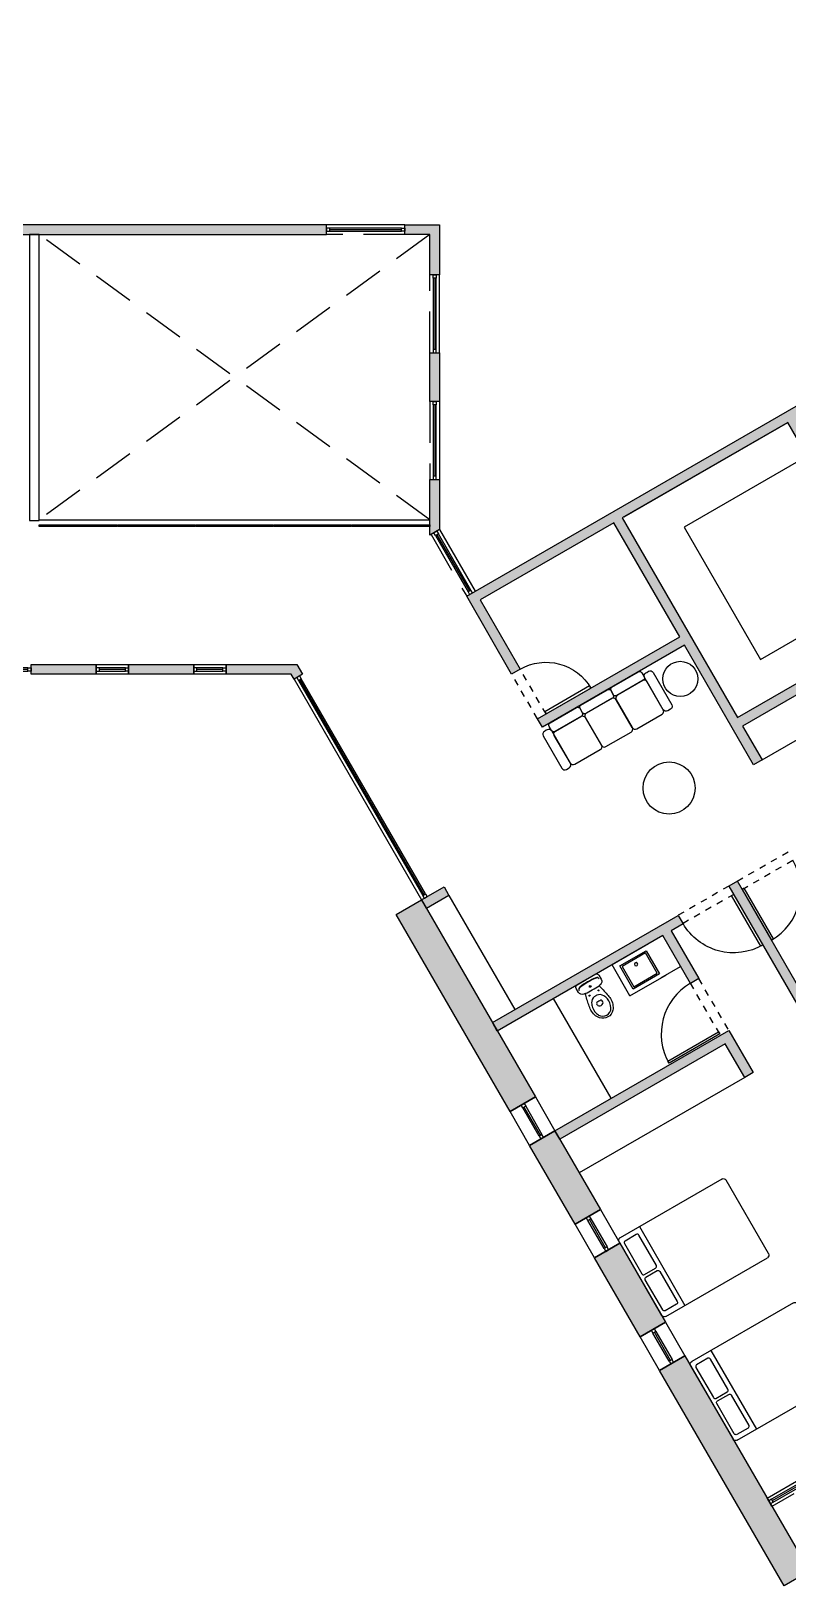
# Model space of a CAD drawing. Header units: metres. Extents: x 1769 to 3632, y 809 to 2652.
# Drawn here: x 2720.39 to 2732.03, y 1788.24 to 1812.17 of the extents above; entities that cross this region are included whole.
import ezdxf

# ---------------------------------------------------------------- set-up
doc = ezdxf.new("R2010")
doc.units = ezdxf.units.M
doc.header["$LTSCALE"] = 10
doc.linetypes.add('AG-FP-01$0$DASH2', pattern=[0.375, 0.25, -0.125])
doc.linetypes.add('HIDDEN', pattern=[9.525, 6.35, -3.175])
for name, color, linetype in [('A-DOOR', 1, 'Continuous'), ('A-ELEV0', 7, 'Continuous'), ('A-FLOR-LEVL', 2, 'Continuous'), ('A-FURN', 1, 'Continuous'), ('A-FURN-FIXD', 8, 'Continuous'), ('A-GLAZ', 150, 'Continuous'), ('A-PROJ+', 1, 'HIDDEN'), ('A-WALL', 6, 'Continuous'), ('A-WALL-PATT', 8, 'Continuous'), ('A_CRISTAL', 150, 'Continuous'), ('AG-FP-01$0$A-DOOR-1', 1, 'Continuous'), ('AG-FP-01$0$A-HEAD-2', 2, 'AG-FP-01$0$DASH2')]:
    doc.layers.add(name, color=color, linetype=linetype)
doc.styles.add('AG-FP-01$0$spa-fp01$0$WATG_Default', font='SIMPLEX.SHX', dxfattribs={"width": 0.8})

# ---------------------------------------------------------------- blocks, each defined once
blk = doc.blocks.new('*U383')
at = {"layer": 'A-GLAZ', "ltscale": 0.01}
for p, q in [((0.012731, 0.000025), (0.016831, 0.000025)), ((0.012731, 0), (0.016831, 0)), ((0.016831, -0.000025), (0.012731, -0.000025))]:
    blk.add_line(p, q, dxfattribs=at)
for points in [[(0.012681, -0.000025), (0.012731, -0.000025), (0.012731, 0.000025), (0.012681, 0.000025)], [(0.016881, -0.000025), (0.016831, -0.000025), (0.016831, 0.000025), (0.016881, 0.000025)]]:
    blk.add_lwpolyline(points, close=True, dxfattribs=at)
blk = doc.blocks.new('Mure02pl')
at = {"layer": 'A-FURN', "ltscale": 0.01}
for p, q in [((-0.7, -1.878), (-0.7, -0.073)), ((-0.653, -0.025), (0.652, -0.025)), ((0.7, -0.073), (0.7, -1.878)), ((-0.7, -0.414), (0.7, -0.414)), ((0.652, -1.925), (-0.653, -1.925))]:
    blk.add_line(p, q, dxfattribs=at)
for points in [[(-0.052, -0.34), (-0.59, -0.34, -0.414214), (-0.619, -0.311), (-0.619, -0.111, -0.414214), (-0.59, -0.083), (-0.052, -0.083, -0.414214), (-0.023, -0.111), (-0.023, -0.311, -0.414214)], [(0.052, -0.34), (0.59, -0.34, 0.414214), (0.619, -0.311), (0.619, -0.111, 0.414214), (0.59, -0.083), (0.052, -0.083, 0.414214), (0.023, -0.111), (0.023, -0.311, 0.414214)]]:
    blk.add_lwpolyline(points, format="xyb", close=True, dxfattribs=at)
for centre, start, end in [((-0.653, -0.073), 90, 180), ((0.652, -0.073), 0, 90), ((-0.653, -1.878), 180, 270), ((0.652, -1.878), 270, 0)]:
    blk.add_arc(centre, 0.0475, start, end, dxfattribs=at)
blk = doc.blocks.new('*U397')
blk.add_lwpolyline([(1250, 142), (1250, 1092), (1290, 1092), (1290, 142)], close=True)
at = {"layer": 'AG-FP-01$0$A-DOOR-1'}
blk.add_arc((1250, 142), 950, 0, 90, dxfattribs=at)
at = {"layer": 'AG-FP-01$0$A-HEAD-2'}
for p, q in [((1250, 142), (2200, 142)), ((1250, -14), (2200, -14))]:
    blk.add_line(p, q, dxfattribs=at)
at = {"style": 'AG-FP-01$0$spa-fp01$0$WATG_Default', "width": 0.8, "flags": 9}
for tag, p in [('DOORNUMBER', (495, -80)), ('ROOMNAME', (495, -84)), ('ROOMNUMBER', (495, -88)), ('DOORTYPE', (495, -92)), ('DOORMATERIAL', (495, -96)), ('DOORFINISH', (495, -101)), ('FRAMEMATERIAL', (495, -105)), ('FRAMEFINISH', (495, -109)), ('DETAILHEAD', (495, -113)), ('DETAILJAMB', (495, -117)), ('DETAILMUNTIN', (495, -121)), ('THRESHOLDMATERIAL', (495, -125)), ('THRESHOLDDETAIL', (495, -129)), ('FIRERATING', (495, -133)), ('GLAZING', (495, -137)), ('LOUVER', (495, -141)), ('CLOSER', (495, -145)), ('PANICHARDWARE', (495, -150)), ('HARDWARESET', (495, -154)), ('REMARKS', (495, -158)), ('REVISION', (495, -162))]:
    blk.add_attdef(tag, p, '', height=2.38, dxfattribs=at)
blk = doc.blocks.new('SAPLS501')
at = {"layer": 'A-FURN-FIXD', "ltscale": 0.01}
for p, q in [((-0.324, 0), (0.324, 0)), ((-0.214, -0.101), (0.203, -0.101)), ((-0.214, -0.461), (-0.214, -0.101)), ((0.203, -0.101), (0.203, -0.461)), ((0.203, -0.461), (-0.214, -0.461)), ((0.324, -0.55), (-0.324, -0.55))]:
    blk.add_line(p, q, dxfattribs=at)
blk.add_lwpolyline([(0.228, -0.076), (-0.239, -0.076), (-0.239, -0.486), (0.228, -0.486)], close=True, dxfattribs=at)
blk.add_circle((0, -0.178), 0.0254, dxfattribs=at)
blk = doc.blocks.new('vvv')
at = {"layer": 'A-FURN-FIXD', "ltscale": 0.01}
for p, q in [((320.633, 362.192), (320.622, 362.192)), ((320.633, 362.192), (320.644, 362.192)), ((320.585, 361.809), (320.585, 361.829)), ((320.681, 361.809), (320.681, 361.829))]:
    blk.add_line(p, q, dxfattribs=at)
blk.add_lwpolyline([(320.47, 361.874, -0.0164), (320.511, 362.052, -0.014244), (320.487, 362.056, -0.379899), (320.43, 362.12), (320.43, 362.192, -0.414214), (320.47, 362.232), (320.633, 362.232), (320.795, 362.232, -0.414214), (320.835, 362.192), (320.835, 362.12, -0.379899), (320.779, 362.056, -0.014244), (320.755, 362.052, -0.0164), (320.796, 361.874, -0.034533), (320.808, 361.792, -0.180901), (320.751, 361.619, -0.210568), (320.633, 361.567, -0.210568), (320.515, 361.619, -0.180901), (320.458, 361.792, -0.034533)], format="xyb", close=True, dxfattribs=at)
for centre, radius in [((320.553, 361.992), 0.0075), ((320.633, 362.11), 0.0135), ((320.633, 362.11), 0.0135), ((320.713, 361.992), 0.0075)]:
    blk.add_circle(centre, radius, dxfattribs=at)
for centre, radius, start, end in [((320.493, 362.143), 0.04, 96.2719, 180), ((320.493, 362.136), 0.04, 96.2141, 169.7572), ((320.633, 361.031), 1.154, 90.0008, 97.203), ((320.633, 361.034), 1.157, 90.0008, 97.1409), ((320.633, 363.451), 1.404, 264.9986, 270), ((320.633, 361.034), 1.157, 82.8591, 89.9992), ((320.633, 361.031), 1.154, 82.797, 89.9992), ((320.633, 363.451), 1.404, 270, 275.0014), ((320.772, 362.143), 0.04, 0, 83.7281), ((320.773, 362.136), 0.04, 10.2428, 83.7859), ((320.712, 361.771), 0.216, 168.3805, 209.1161), ((320.745, 361.764), 0.25, 152.5973, 168.3805), ((320.626, 361.826), 0.116, 96.2419, 152.5973), ((320.6, 361.829), 0.015, 96.6492, 180), ((320.615, 361.809), 0.03, 180, 233.1301), ((320.633, 361.833), 0.06, 233.1301, 270), ((320.633, 361.546), 0.3, 90, 96.6492), ((320.633, 361.762), 0.18, 90, 96.2419), ((320.633, 361.762), 0.18, 83.7581, 90), ((320.633, 361.546), 0.3, 83.3508, 90), ((320.633, 361.833), 0.06, 270, 306.8699), ((320.64, 361.826), 0.116, 27.4027, 83.7581), ((320.666, 361.829), 0.015, 0, 83.3508), ((320.651, 361.809), 0.03, 306.8699, 0), ((320.521, 361.764), 0.25, 11.6195, 27.4027), ((320.554, 361.771), 0.216, 330.8839, 11.6195), ((320.633, 361.727), 0.126, 209.1161, 270), ((320.633, 361.727), 0.126, 270, 330.8839)]:
    blk.add_arc(centre, radius, start, end, dxfattribs=at)
blk = doc.blocks.new('*U443')
blk.add_lwpolyline([(1250, -65), (1250, -1015), (1290, -1015), (1290, -65)], close=True)
at = {"layer": 'AG-FP-01$0$A-DOOR-1'}
blk.add_arc((1250, -65), 950, 270, 0, dxfattribs=at)
at = {"layer": 'AG-FP-01$0$A-HEAD-2'}
for p, q in [((1250, 91), (2200, 91)), ((1250, -65), (2200, -65))]:
    blk.add_line(p, q, dxfattribs=at)
at = {"style": 'AG-FP-01$0$spa-fp01$0$WATG_Default', "width": 0.8, "flags": 9}
for tag, p in [('DOORNUMBER', (495, -80)), ('ROOMNAME', (495, -84)), ('ROOMNUMBER', (495, -88)), ('DOORTYPE', (495, -92)), ('DOORMATERIAL', (495, -96)), ('DOORFINISH', (495, -101)), ('FRAMEMATERIAL', (495, -105)), ('FRAMEFINISH', (495, -109)), ('DETAILHEAD', (495, -113)), ('DETAILJAMB', (495, -117)), ('DETAILMUNTIN', (495, -121)), ('THRESHOLDMATERIAL', (495, -125)), ('THRESHOLDDETAIL', (495, -129)), ('FIRERATING', (495, -133)), ('GLAZING', (495, -137)), ('LOUVER', (495, -141)), ('CLOSER', (495, -145)), ('PANICHARDWARE', (495, -150)), ('HARDWARESET', (495, -154)), ('REMARKS', (495, -158)), ('REVISION', (495, -162))]:
    blk.add_attdef(tag, p, '', height=2.38, dxfattribs=at)
blk = doc.blocks.new('*U177')
blk.add_lwpolyline([(2200, 38), (2200, -802), (2160, -802), (2160, 38)], close=True)
at = {"layer": 'AG-FP-01$0$A-DOOR-1'}
blk.add_arc((2200, 38), 840, 180, 270, dxfattribs=at)
at = {"layer": 'AG-FP-01$0$A-HEAD-2'}
for p, q in [((2200, 197), (1360, 197)), ((2200, 38), (1360, 38))]:
    blk.add_line(p, q, dxfattribs=at)
at = {"style": 'AG-FP-01$0$spa-fp01$0$WATG_Default', "width": 0.8, "flags": 9}
for tag, p in [('DOORNUMBER', (495, -80)), ('ROOMNAME', (495, -84)), ('ROOMNUMBER', (495, -88)), ('DOORTYPE', (495, -92)), ('DOORMATERIAL', (495, -96)), ('DOORFINISH', (495, -101)), ('FRAMEMATERIAL', (495, -105)), ('FRAMEFINISH', (495, -109)), ('DETAILHEAD', (495, -113)), ('DETAILJAMB', (495, -117)), ('DETAILMUNTIN', (495, -121)), ('THRESHOLDMATERIAL', (495, -125)), ('THRESHOLDDETAIL', (495, -129)), ('FIRERATING', (495, -133)), ('GLAZING', (495, -137)), ('LOUVER', (495, -141)), ('CLOSER', (495, -145)), ('PANICHARDWARE', (495, -150)), ('HARDWARESET', (495, -154)), ('REMARKS', (495, -158)), ('REVISION', (495, -162))]:
    blk.add_attdef(tag, p, '', height=2.38, dxfattribs=at)
blk = doc.blocks.new('*U444')
at = {"layer": 'A-GLAZ', "ltscale": 0.01}
for p, q in [((0.011503, 0.000025), (0.012003, 0.000025)), ((0.011503, 0), (0.012003, 0)), ((0.012003, -0.000025), (0.011503, -0.000025))]:
    blk.add_line(p, q, dxfattribs=at)
for points in [[(0.011453, -0.000025), (0.011503, -0.000025), (0.011503, 0.000025), (0.011453, 0.000025)], [(0.012053, -0.000025), (0.012003, -0.000025), (0.012003, 0.000025), (0.012053, 0.000025)]]:
    blk.add_lwpolyline(points, close=True, dxfattribs=at)
blk = doc.blocks.new('RPA')
at = {"layer": 'A-WALL-PATT'}
h = blk.add_hatch(color=256, dxfattribs=at)
h.dxf.hatch_style = 1
h.paths.add_polyline_path([(2745.8, 1813.564), (2743.276, 1813.564), (2743.276, 1813.714), (2745.8, 1813.714), (2745.8, 1815.743), (2743.426, 1815.743), (2743.426, 1814.51), (2743.276, 1814.51), (2743.276, 1815.893), (2760.67, 1815.893), (2760.67, 1815.743), (2749.039, 1815.742), (2749.039, 1815.742), (2749.038, 1813.793), (2748.888, 1813.793), (2748.889, 1815.742), (2745.95, 1815.743), (2745.95, 1812.192), (2748.889, 1812.192), (2748.888, 1812.843), (2749.038, 1812.843), (2749.039, 1812.042), (2748.141, 1812.042), (2748.141, 1810.914), (2747.991, 1810.914), (2747.991, 1812.042), (2745.95, 1812.042), (2745.95, 1811.442), (2745.8, 1811.442)])
h = blk.add_hatch(color=256, dxfattribs=at)
h.dxf.hatch_style = 1
h.paths.add_polyline_path([(2739.888, 1812.192), (2740.338, 1812.192), (2740.338, 1808.692), (2739.888, 1808.692)])
h.paths.add_polyline_path([(2739.888, 1808.092), (2740.338, 1808.092), (2740.338, 1806.692), (2739.888, 1806.692)])
h.paths.add_polyline_path([(2739.888, 1806.092), (2740.338, 1806.092), (2740.338, 1804.692), (2739.888, 1804.692)])
h.paths.add_polyline_path([(2739.888, 1804.092), (2740.338, 1804.092), (2740.338, 1800.264), (2739.888, 1800.264)])
h = blk.add_hatch(color=256, dxfattribs=at)
h.dxf.hatch_style = 1
h.paths.add_polyline_path([(2740.338, 1812.192), (2740.738, 1812.192), (2740.738, 1812.042), (2740.338, 1812.042)])
h = blk.add_hatch(color=256, dxfattribs=at)
h.dxf.hatch_style = 1
h.paths.add_polyline_path([(2743.638, 1810.014), (2740.338, 1810.014), (2740.338, 1809.864), (2742.376, 1809.864), (2742.376, 1809.864), (2743.024, 1809.864), (2743.276, 1809.864), (2743.276, 1809.014), (2743.426, 1809.014), (2743.426, 1809.864), (2743.638, 1809.864)])
h = blk.add_hatch(color=256, dxfattribs=at)
h.dxf.hatch_style = 1
h.paths.add_polyline_path([(2744.538, 1801.414), (2744.688, 1801.414), (2744.688, 1810.014), (2744.538, 1810.014)])
h = blk.add_hatch(color=256, dxfattribs=at)
h.dxf.hatch_style = 1
h.paths.add_polyline_path([(2743.426, 1808.092), (2740.338, 1808.092), (2740.338, 1807.942), (2743.276, 1807.942), (2743.276, 1807.342), (2743.426, 1807.342)])
at = {"layer": 'A-FURN-FIXD'}
for p, q in [((2740.738, 1812.042), (2740.738, 1810.014)), ((2745.95, 1811.442), (2747.991, 1811.442)), ((2741.338, 1808.092), (2741.338, 1809.864)), ((2742.376, 1809.314), (2742.376, 1809.864)), ((2742.924, 1809.314), (2743.276, 1809.314)), ((2743.276, 1807.342), (2740.338, 1807.342))]:
    blk.add_line(p, q, dxfattribs=at)
blk.add_lwpolyline([(2748.889, 1815.142), (2746.701, 1815.142), (2746.701, 1812.792), (2748.889, 1812.792)], dxfattribs=at)
at = {"layer": 'A-PROJ+', "ltscale": 0.01}
for points in [[(2739.888, 1808.692), (2740.338, 1808.692), (2740.338, 1808.092), (2739.888, 1808.092)], [(2739.888, 1806.692), (2740.338, 1806.692), (2740.338, 1806.092), (2739.888, 1806.092)], [(2739.888, 1804.692), (2740.338, 1804.692), (2740.338, 1804.092), (2739.888, 1804.092)], [(2740.338, 1801.414), (2740.338, 1801.564), (2744.538, 1801.564), (2744.538, 1801.414)]]:
    blk.add_lwpolyline(points, close=True, dxfattribs=at)
at = {"layer": 'A-WALL'}
blk.add_line((2745.984, 1815.743), (2748.889, 1815.742), dxfattribs=at)
for points in [[(2748.888, 1813.793), (2748.889, 1815.742), (2745.95, 1815.743), (2745.95, 1812.192), (2748.889, 1812.192)], [(2747.991, 1812.042), (2745.95, 1812.042), (2745.95, 1811.442), (2745.8, 1811.442), (2745.8, 1813.564), (2743.276, 1813.564), (2743.276, 1813.714), (2745.8, 1813.714), (2745.8, 1815.743), (2743.426, 1815.743), (2743.426, 1814.51), (2743.276, 1814.51), (2743.276, 1815.893), (2760.67, 1815.893)], [(2743.426, 1809.864), (2743.426, 1809.014), (2743.276, 1809.014), (2743.276, 1809.864), (2740.338, 1809.864), (2740.338, 1810.014), (2743.638, 1810.014), (2743.638, 1809.864), (2743.426, 1809.864)], [(2740.338, 1807.942), (2740.338, 1808.092), (2743.426, 1808.092), (2743.426, 1807.342), (2743.276, 1807.342), (2743.276, 1807.942), (2740.338, 1807.942)]]:
    blk.add_lwpolyline(points, dxfattribs=at)
for points in [[(2739.888, 1812.192), (2740.338, 1812.192), (2740.338, 1808.692), (2739.888, 1808.692)], [(2740.338, 1812.192), (2740.738, 1812.192), (2740.738, 1812.042), (2740.338, 1812.042)], [(2744.538, 1801.414), (2744.688, 1801.414), (2744.688, 1810.014), (2744.538, 1810.014)], [(2739.888, 1808.092), (2740.338, 1808.092), (2740.338, 1806.692), (2739.888, 1806.692)], [(2739.888, 1806.092), (2740.338, 1806.092), (2740.338, 1804.692), (2739.888, 1804.692)], [(2739.888, 1804.092), (2740.338, 1804.092), (2740.338, 1800.264), (2739.888, 1800.264)]]:
    blk.add_lwpolyline(points, close=True, dxfattribs=at)
at = {"layer": 'A-DOOR', "rotation": 90}
for name, p, xscale, yscale, zscale in [('*U177', (2743.463, 1815.798), -0.0009474377873720075, 0.0009474377873720075, 0.0009474377873720044), ('*U397', (2743.413, 1806.93), 0.0009474377873720059, 0.0009474377873720059, 0.0009474377873720059)]:
    blk.add_blockref(name, p, dxfattribs=dict(at, xscale=xscale, yscale=yscale, zscale=zscale))
at = {"layer": 'A-DOOR', "yscale": 0.0009474377873720035}
for p, xscale, zscale in [((2745.723, 1809.929), -0.0009474377873720035, 0.0009474377873720034), ((2743.504, 1809.929), 0.0009474377873720035, 0.0009474377873720035)]:
    blk.add_blockref('*U443', p, dxfattribs=dict(at, xscale=xscale, zscale=zscale))
at = {"layer": 'A-FURN', "xscale": -1.000000000000002, "rotation": 90}
for p in [(2740.313, 1805.464), (2740.313, 1803.264)]:
    blk.add_blockref('Mure02pl', p, dxfattribs=at)
at = {"layer": 'A-FURN-FIXD'}
blk.add_blockref('vvv', (2421.287, 1447.633), dxfattribs=at)
at = {"layer": 'A-FURN-FIXD', "xscale": -1}
blk.add_blockref('SAPLS501', (2742.7, 1809.864), dxfattribs=at)
at = {"layer": 'A_CRISTAL', "lineweight": 5, "zscale": 1000.000000000007}
for name, p, xscale, yscale, rotation in [('*U444', (2740.113, 1796.639), 1000.000000000007, 1000.000000000007, 89.99931507185808), ('*U444', (2740.113, 1794.639), 1000.000000000007, 1000.000000000007, 89.99931507185808), ('*U444', (2740.113, 1792.639), 1000.000000000007, 1000.000000000007, 89.99931507185808), ('*U383', (2757.219, 1801.49), -1000.000000000006, 1000.000000000006, 0.0006849281418921307)]:
    blk.add_blockref(name, p, dxfattribs=dict(at, xscale=xscale, yscale=yscale, rotation=rotation))
blk = doc.blocks.new('*U459')
at = {"layer": 'A-GLAZ', "ltscale": 0.01}
for p, q in [((0.013749, 0.000025), (0.014747, 0.000025)), ((0.013749, 0), (0.014747, 0)), ((0.014747, -0.000025), (0.013749, -0.000025))]:
    blk.add_line(p, q, dxfattribs=at)
for points in [[(0.013699, -0.000025), (0.013749, -0.000025), (0.013749, 0.000025), (0.013699, 0.000025)], [(0.014797, -0.000025), (0.014747, -0.000025), (0.014747, 0.000025), (0.014797, 0.000025)]]:
    blk.add_lwpolyline(points, close=True, dxfattribs=at)
blk = doc.blocks.new('*U381')
at = {"layer": 'A-GLAZ', "ltscale": 0.01}
for p, q in [((0.012465, 0.000025), (0.013565, 0.000025)), ((0.012465, 0), (0.013565, 0)), ((0.013565, -0.000025), (0.012465, -0.000025))]:
    blk.add_line(p, q, dxfattribs=at)
for points in [[(0.012415, -0.000025), (0.012465, -0.000025), (0.012465, 0.000025), (0.012415, 0.000025)], [(0.013615, -0.000025), (0.013565, -0.000025), (0.013565, 0.000025), (0.013615, 0.000025)]]:
    blk.add_lwpolyline(points, close=True, dxfattribs=at)
blk = doc.blocks.new('A$C3C6157D7')
at = {"layer": 'A-FURN', "ltscale": 0.01}
for points in [[(0.15, 0.635), (0.15, 0.705, -0.414214), (0.19, 0.745), (0.66, 0.745, -0.414214), (0.7, 0.705), (0.7, 0.635, -0.414214), (0.66, 0.595), (0.19, 0.595, -0.414214)], [(1.25, 0.635, -0.414214), (1.21, 0.595), (0.74, 0.595, -0.414214), (0.7, 0.635), (0.7, 0.705, -0.414214), (0.74, 0.745), (1.21, 0.745, -0.414214), (1.25, 0.705)], [(1.8, 0.635, -0.414214), (1.76, 0.595), (1.29, 0.595, -0.414214), (1.25, 0.635), (1.25, 0.705, -0.414214), (1.29, 0.745), (1.76, 0.745, -0.414214), (1.8, 0.705)], [(0, 0.05, 0.414214), (0.05, 0), (0.1, 0, 0.414214), (0.15, 0.05), (0.15, 0.625, 0.414214), (0.1, 0.675), (0.083, 0.675), (0.05, 0.675, 0.414214), (0, 0.625)], [(0.65, 0.595, -0.414214), (0.7, 0.545), (0.7, 0.05, -0.414214), (0.65, 0), (0.2, 0, -0.414214), (0.15, 0.05), (0.15, 0.545, -0.414214), (0.2, 0.595)], [(0.75, 0.595, 0.414214), (0.7, 0.545), (0.7, 0.05, 0.414214), (0.75, 0), (1.2, 0, 0.414214), (1.25, 0.05), (1.25, 0.545, 0.414214), (1.2, 0.595)], [(1.3, 0.595, 0.414214), (1.25, 0.545), (1.25, 0.05, 0.414214), (1.3, 0), (1.75, 0, 0.414214), (1.8, 0.05), (1.8, 0.545, 0.414214), (1.75, 0.595)], [(1.95, 0.05, -0.414214), (1.9, 0), (1.85, 0, -0.414214), (1.8, 0.05), (1.8, 0.625, -0.414214), (1.85, 0.675), (1.867, 0.675), (1.9, 0.675, -0.414214), (1.95, 0.625)]]:
    blk.add_lwpolyline(points, format="xyb", close=True, dxfattribs=at)
blk = doc.blocks.new('*U380')
at = {"layer": 'A-GLAZ', "ltscale": 0.01}
for p, q in [((0.017904, 0.000025), (0.019004, 0.000025)), ((0.017904, 0), (0.019004, 0)), ((0.019004, -0.000025), (0.017904, -0.000025))]:
    blk.add_line(p, q, dxfattribs=at)
for points in [[(0.017854, -0.000025), (0.017904, -0.000025), (0.017904, 0.000025), (0.017854, 0.000025)], [(0.019054, -0.000025), (0.019004, -0.000025), (0.019004, 0.000025), (0.019054, 0.000025)]]:
    blk.add_lwpolyline(points, close=True, dxfattribs=at)
blk = doc.blocks.new('*U384')
at = {"layer": 'A-GLAZ', "ltscale": 0.01}
for p, q in [((0.017904, 0.000025), (0.018304, 0.000025)), ((0.017904, 0), (0.018304, 0)), ((0.018304, -0.000025), (0.017904, -0.000025))]:
    blk.add_line(p, q, dxfattribs=at)
for points in [[(0.017854, -0.000025), (0.017904, -0.000025), (0.017904, 0.000025), (0.017854, 0.000025)], [(0.018354, -0.000025), (0.018304, -0.000025), (0.018304, 0.000025), (0.018354, 0.000025)]]:
    blk.add_lwpolyline(points, close=True, dxfattribs=at)
blk = doc.blocks.new('*U407')
at = {"layer": 'A-GLAZ', "ltscale": 0.01}
for p, q in [((0.016234, 0.000025), (0.020057, 0.000025)), ((0.016234, 0), (0.020057, 0)), ((0.020057, -0.000025), (0.016234, -0.000025))]:
    blk.add_line(p, q, dxfattribs=at)
for points in [[(0.016184, -0.000025), (0.016234, -0.000025), (0.016234, 0.000025), (0.016184, 0.000025)], [(0.020107, -0.000025), (0.020057, -0.000025), (0.020057, 0.000025), (0.020107, 0.000025)]]:
    blk.add_lwpolyline(points, close=True, dxfattribs=at)

msp = doc.modelspace()

# ---------------------------------------------------------------- linework, layer by layer
at = {"layer": 'A-GLAZ', "ltscale": 0.01}
for points in [[(2721.709, 1804.545), (2720.513, 1804.545), (2720.513, 1804.57), (2721.709, 1804.57)], [(2722.91, 1804.57), (2722.91, 1804.545), (2721.719, 1804.545), (2721.719, 1804.57)]]:
    msp.add_lwpolyline(points, close=True, dxfattribs=at)
at = {"layer": 'A-PROJ+', "ltscale": 0.01}
for points in [[(2721.388, 1802.268), (2721.388, 1802.418), (2721.888, 1802.418), (2721.888, 1802.268)], [(2722.888, 1802.268), (2722.888, 1802.418), (2723.388, 1802.418), (2723.388, 1802.268)]]:
    msp.add_lwpolyline(points, close=True, dxfattribs=at)
at = {"layer": 'A-WALL', "ltscale": 0.01}
msp.add_lwpolyline([(2720.363, 1804.635), (2720.513, 1804.635), (2720.513, 1809.035), (2720.363, 1809.035)], close=True, dxfattribs=at)
for points in [[(2721.215, 1802.268), (2720.388, 1802.268), (2720.388, 1802.418), (2721.388, 1802.418), (2721.388, 1802.268), (2721.215, 1802.268)], [(2722.715, 1802.268), (2721.888, 1802.268), (2721.888, 1802.418), (2722.888, 1802.418), (2722.888, 1802.268), (2722.715, 1802.268)]]:
    msp.add_lwpolyline(points, dxfattribs=at)

# ---------------------------------------------------------------- block references
at = {"layer": 'A-ELEV0', "ltscale": 0.01, "rotation": 29.99800635700696}
msp.add_blockref('RPA', (1259.184, -1140.727), dxfattribs=at)
at = {"layer": 'A-GLAZ', "ltscale": 0.01, "xscale": -1000.000000000007, "yscale": 1000.000000000007, "zscale": 1000.000000000007, "rotation": 0.0006849281418830343}
for p in [(2738.242, 1802.343), (2739.742, 1802.343), (2741.242, 1802.343)]:
    msp.add_blockref('*U384', p, dxfattribs=at)

# ---------------------------------------------------------------- next in the draw order: hatches: boundary and pattern name
at = {"layer": 'A-WALL-PATT'}
h = msp.add_hatch(color=256, dxfattribs=at)
h.dxf.hatch_style = 1
h.paths.add_polyline_path([(2724.933, 1809.035), (2724.933, 1809.185), (2718.363, 1809.185), (2718.363, 1809.035)])
h = msp.add_hatch(color=256, dxfattribs=at)
h.dxf.hatch_style = 1
h.paths.add_polyline_path([(2726.133, 1809.036), (2726.133, 1809.185), (2726.669, 1809.185), (2726.669, 1808.415), (2726.519, 1808.415), (2726.519, 1809.035)])
h.paths.add_polyline_path([(2726.519, 1807.215), (2726.669, 1807.215), (2726.669, 1806.465), (2726.519, 1806.465)])
h.paths.add_polyline_path([(2726.519, 1805.265), (2726.669, 1805.265), (2726.669, 1804.496), (2726.519, 1804.41)])
h = msp.add_hatch(color=256, dxfattribs=at)
h.dxf.hatch_style = 1
h.paths.add_polyline_path([(2719.715, 1802.268), (2718.363, 1802.268), (2718.363, 1802.418), (2719.888, 1802.418), (2719.888, 1802.268)])
h.paths.add_polyline_path([(2721.215, 1802.268), (2720.388, 1802.268), (2720.388, 1802.418), (2721.388, 1802.418), (2721.388, 1802.268)])
h.paths.add_polyline_path([(2722.715, 1802.268), (2721.888, 1802.268), (2721.888, 1802.418), (2722.888, 1802.418), (2722.888, 1802.268)])
h.paths.add_polyline_path([(2724.388, 1802.268), (2723.388, 1802.268), (2723.388, 1802.418), (2724.475, 1802.418), (2724.562, 1802.268), (2724.432, 1802.193)])

# ---------------------------------------------------------------- next in the draw order: linework, layer by layer
at = {"layer": 'A-FLOR-LEVL', "ltscale": 0.01}
for p, q in [((2726.133, 1809.185), (2724.933, 1809.185)), ((2726.669, 1807.215), (2726.669, 1808.415)), ((2726.669, 1806.465), (2726.669, 1805.265)), ((2720.514, 1804.646), (2726.521, 1804.646)), ((2726.669, 1804.496), (2727.218, 1803.545)), ((2724.432, 1802.193), (2726.393, 1798.796))]:
    msp.add_line(p, q, dxfattribs=at)
at = {"layer": 'A-FURN', "ltscale": 0.01}
for centre, radius in [((2730.371, 1802.198), 0.27), ((2730.199, 1800.518), 0.401)]:
    msp.add_circle(centre, radius, dxfattribs=at)
at = {"layer": 'A-GLAZ', "ltscale": 0.01}
for points in [[(2724.112, 1804.57), (2724.112, 1804.545), (2722.92, 1804.545), (2722.92, 1804.57)], [(2725.313, 1804.57), (2725.313, 1804.545), (2724.122, 1804.545), (2724.122, 1804.57)], [(2725.323, 1804.57), (2726.519, 1804.57), (2726.519, 1804.545), (2725.323, 1804.545)]]:
    msp.add_lwpolyline(points, close=True, dxfattribs=at)
at = {"layer": 'A-PROJ+', "ltscale": 0.01}
for p, q in [((2726.519, 1804.646), (2720.513, 1809.035)), ((2726.519, 1809.035), (2720.514, 1804.646)), ((2726.133, 1809.035), (2724.933, 1809.035)), ((2726.519, 1807.215), (2726.519, 1808.415)), ((2726.519, 1806.465), (2726.519, 1805.265)), ((2726.538, 1804.421), (2727.087, 1803.47))]:
    msp.add_line(p, q, dxfattribs=at)
at = {"layer": 'A-WALL', "ltscale": 0.01}
for points in [[(2724.933, 1809.035), (2724.933, 1809.185), (2718.363, 1809.185), (2718.363, 1809.035)], [(2726.133, 1809.036), (2726.133, 1809.185), (2726.669, 1809.185), (2726.669, 1808.415), (2726.519, 1808.415), (2726.519, 1809.035)], [(2726.519, 1807.215), (2726.669, 1807.215), (2726.669, 1806.465), (2726.519, 1806.465)], [(2726.519, 1805.265), (2726.669, 1805.265), (2726.669, 1804.496), (2726.519, 1804.41)]]:
    msp.add_lwpolyline(points, close=True, dxfattribs=at)
msp.add_lwpolyline([(2724.388, 1802.268), (2723.388, 1802.268), (2723.388, 1802.418), (2724.475, 1802.418), (2724.562, 1802.268), (2724.432, 1802.193), (2724.388, 1802.268)], dxfattribs=at)

# ---------------------------------------------------------------- next in the draw order: block references
at = {"layer": 'A-FURN', "ltscale": 0.01, "rotation": 30.00237710836107}
msp.add_blockref('A$C3C6157D7', (2728.576, 1800.78), dxfattribs=at)
at = {"layer": 'A-GLAZ', "ltscale": 0.01, "yscale": 1000.000000000007, "zscale": 1000.000000000007}
for name, p, xscale, rotation in [('*U380', (2743.987, 1809.11), -1000.000000000007, 0.0006849281418830343), ('*U381', (2726.594, 1820.83), -1000.000000000007, 90.00068492814188), ('*U381', (2726.594, 1818.88), -1000.000000000007, 90.00068492814188), ('*U459', (2719.755, 1816.322), -1000.000000000006, 120.0000000001455), ('*U407', (2734.55, 1784.817), -1000.000000000007, 299.9995999894581)]:
    msp.add_blockref(name, p, dxfattribs=dict(at, xscale=xscale, rotation=rotation))

doc.saveas('drawing.dxf')
